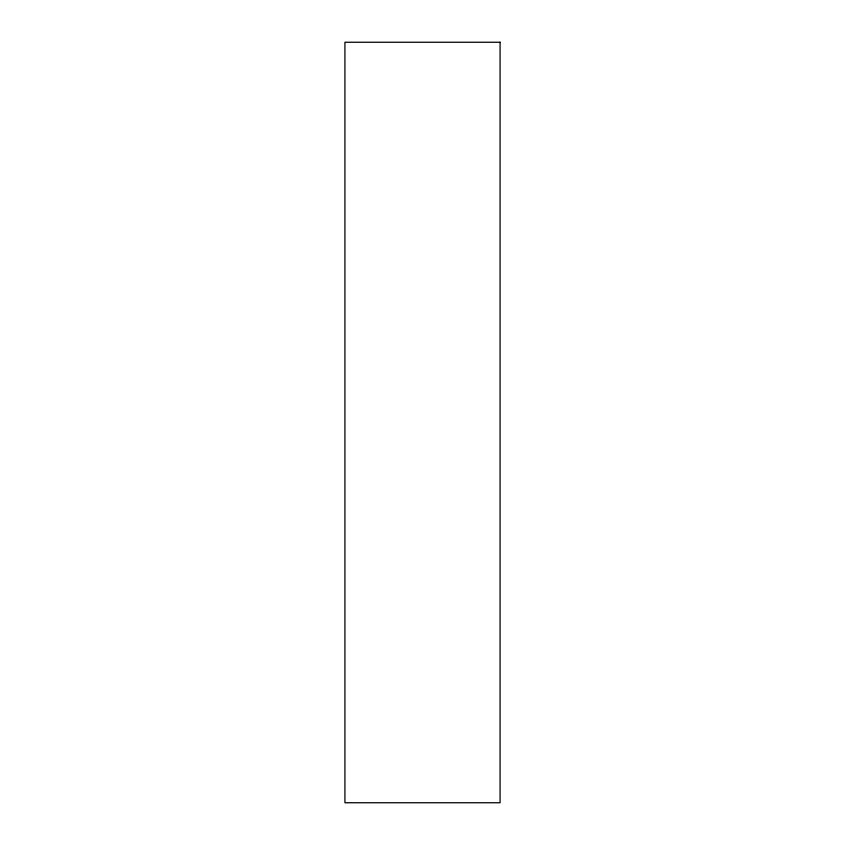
<?xml version="1.0" encoding="UTF-8"?>
<svg xmlns="http://www.w3.org/2000/svg" width="845" height="845" viewBox="0 0 845 845"><rect width="100%" height="100%" fill="white"/><g stroke="black" fill="none" stroke-linecap="round" stroke-linejoin="round"><path stroke-width="1.27" d="M500.071 42.25L344.929 42.25L344.929 802.75L500.071 802.75L500.071 42.25"/></g></svg>
